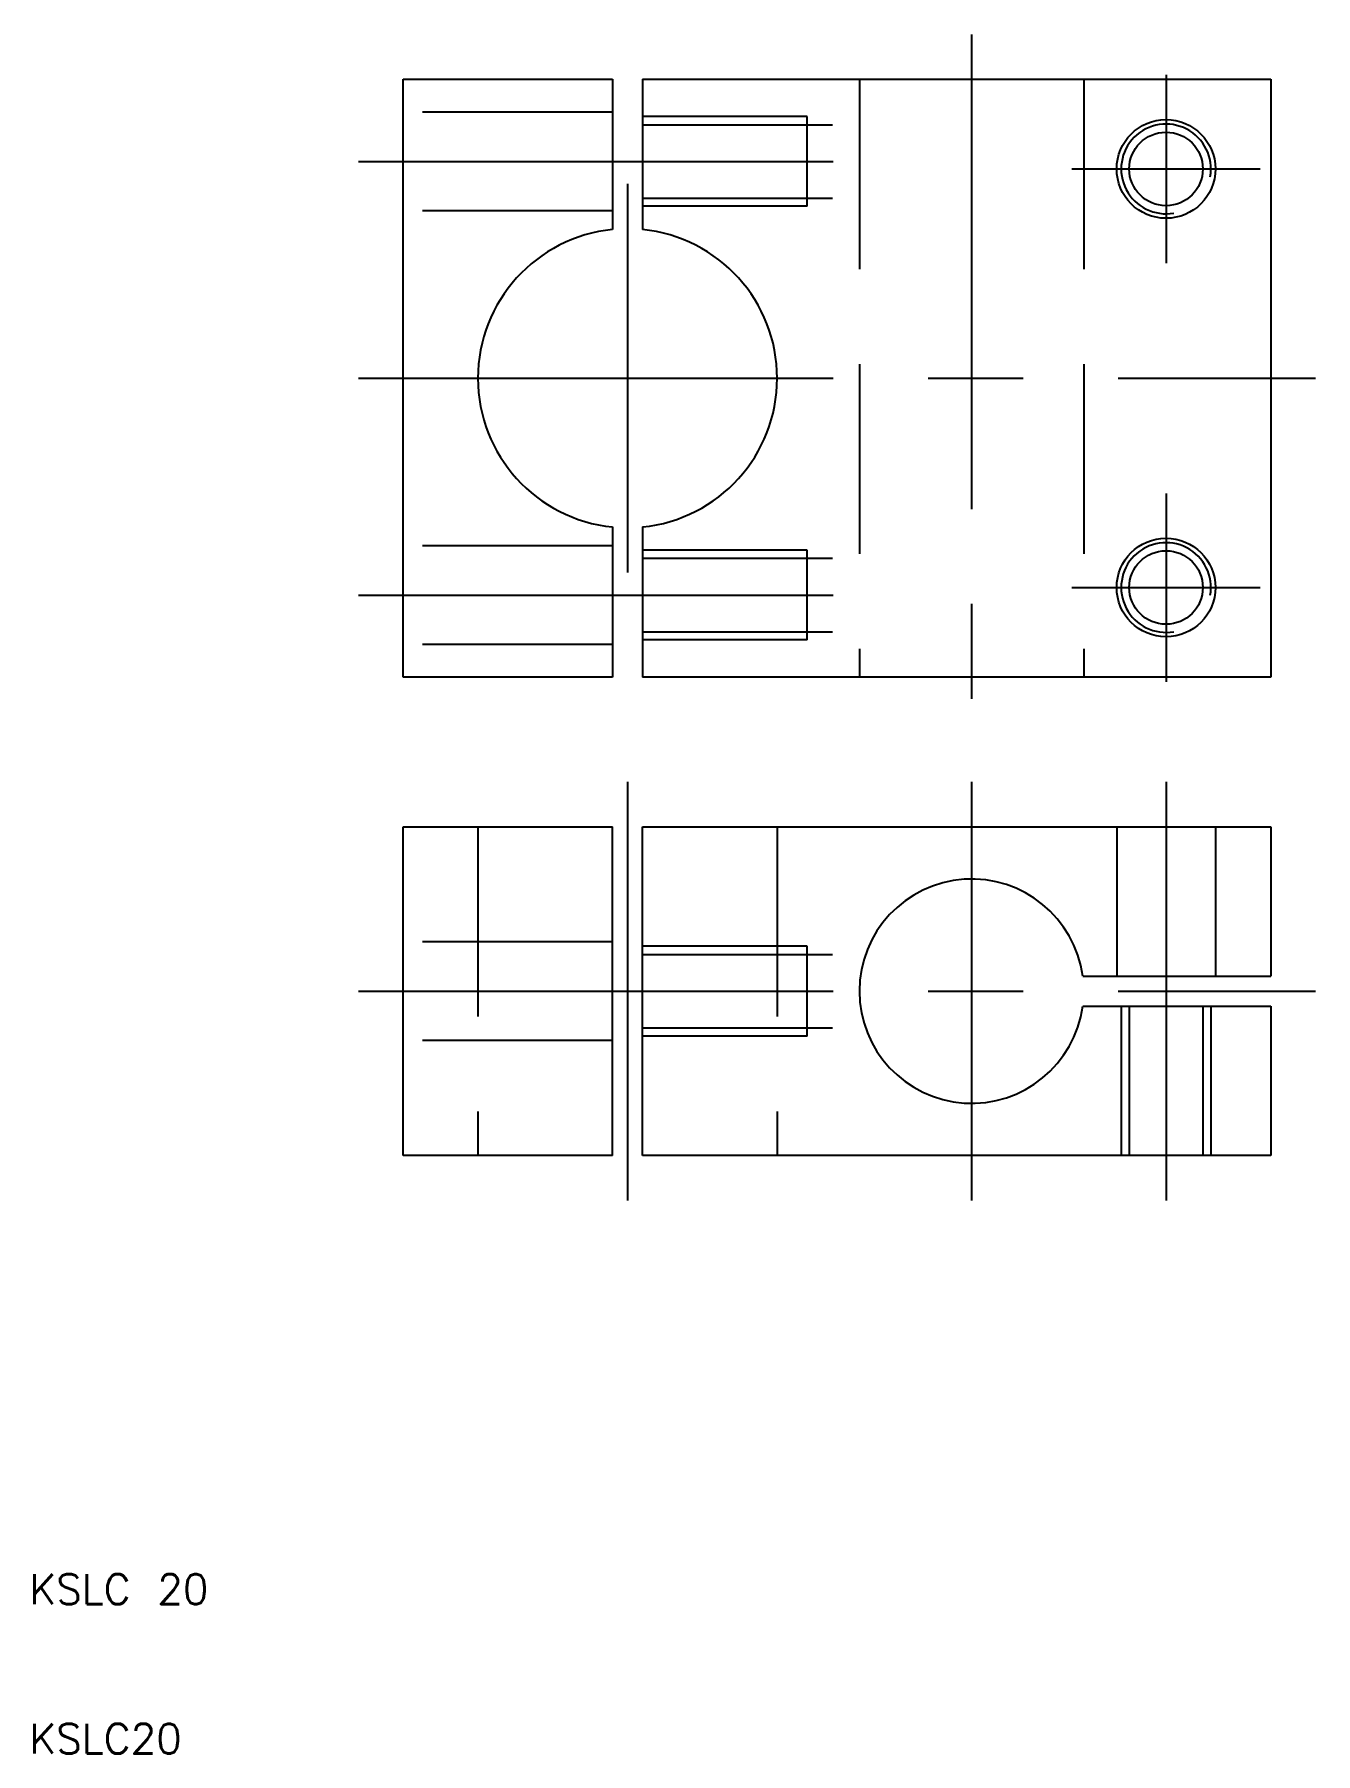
# Model space of a CAD drawing. Extents: x 10 to 96, y 10 to 125.
import ezdxf

# ---------------------------------------------------------------- set-up
doc = ezdxf.new("R2010")
doc.units = 0
doc.linetypes.add('CENTER', pattern=[50.8, 31.75, -6.35, 6.35, -6.35])
doc.linetypes.add('DASHED', pattern=[19.05, 12.7, -6.35])
doc.layers.get('0').update_dxf_attribs({"linetype": 'CONTINUOUS'})
doc.layers.add('CENTER', color=1, linetype='CENTER')
doc.styles.get("Standard").update_dxf_attribs({"font": 'txt.shx'})

msp = doc.modelspace()

# ---------------------------------------------------------------- linework, layer by layer
for p, q in [((35, 82), (35, 122)), ((35, 122), (49, 122)), ((49, 122), (49, 111.95)), ((51, 122), (93, 122)), ((51, 122), (51, 111.95)), ((93, 122), (93, 82)), ((49, 92.05), (49, 82)), ((51, 92.05), (51, 82)), ((49, 82), (35, 82)), ((93, 82), (51, 82)), ((35, 72), (49, 72)), ((35, 50), (35, 72)), ((49, 50), (49, 72)), ((51, 72), (93, 72)), ((51, 50), (51, 72)), ((93, 72), (93, 62)), ((80.43, 62), (93, 62)), ((80.43, 60), (93, 60)), ((93, 60), (93, 50)), ((49, 50), (35, 50)), ((93, 50), (51, 50))]:
    msp.add_line(p, q)
at = {"color": 3, "linetype": 'DASHED'}
for p, q in [((65.5, 122), (65.5, 82)), ((80.5, 122), (80.5, 82)), ((49, 119.8), (35, 119.8)), ((62, 119.5), (51, 119.5)), ((51, 118.96), (65.5, 118.96)), ((62, 113.5), (62, 119.5)), ((51, 114.04), (65.5, 114.04)), ((49, 113.2), (35, 113.2)), ((62, 113.5), (51, 113.5)), ((49, 90.8), (35, 90.8)), ((62, 90.5), (51, 90.5)), ((51, 89.96), (65.5, 89.96)), ((62, 84.5), (62, 90.5)), ((49, 84.2), (35, 84.2)), ((51, 85.04), (65.5, 85.04)), ((62, 84.5), (51, 84.5)), ((40, 72), (40, 50)), ((60, 72), (60, 50)), ((82.7, 72), (82.7, 62)), ((89.3, 72), (89.3, 62)), ((49, 64.3), (35, 64.3)), ((62, 64), (51, 64)), ((51, 63.46), (65.91, 63.46)), ((62, 58), (62, 64)), ((83, 60), (83, 50)), ((83.54, 60), (83.54, 50)), ((88.46, 60), (88.46, 50)), ((89, 60), (89, 50)), ((49, 57.7), (35, 57.7)), ((51, 58.54), (65.91, 58.54)), ((62, 58), (51, 58))]:
    msp.add_line(p, q, dxfattribs=at)
for centre, radius in [((86, 116), 3.3), ((86, 116), 2.46), ((86, 88), 3.3), ((86, 88), 2.46)]:
    msp.add_circle(centre, radius)
at = {"color": 3}
for centre in [(86, 116), (86, 88)]:
    msp.add_arc(centre, 3, 350, 280, dxfattribs=at)
for centre, radius, start, end in [((50, 102), 10, 95.7392, 264.2608), ((50, 102), 10, 275.7392, 84.2608), ((73, 61), 7.5, 7.6623, 352.3377)]:
    msp.add_arc(centre, radius, start, end)
at = {"layer": 'CENTER'}
for p, q in [((73, 125), (73, 79)), ((86, 122.3), (86, 109.7)), ((32, 116.5), (68.5, 116.5)), ((50, 115), (50, 89)), ((79.7, 116), (92.3, 116)), ((32, 102), (96, 102)), ((86, 94.3), (86, 81.7)), ((32, 87.5), (68.5, 87.5)), ((79.7, 88), (92.3, 88)), ((50, 75), (50, 47)), ((73, 75), (73, 47)), ((86, 75), (86, 47)), ((32, 61), (96, 61))]:
    msp.add_line(p, q, dxfattribs=at)

# ---------------------------------------------------------------- texts
for s, p in [('KSLC 20', (10, 20)), ('KSLC20', (10, 10))]:
    msp.add_text(s, height=2).set_placement(p)

doc.saveas('drawing.dxf')
